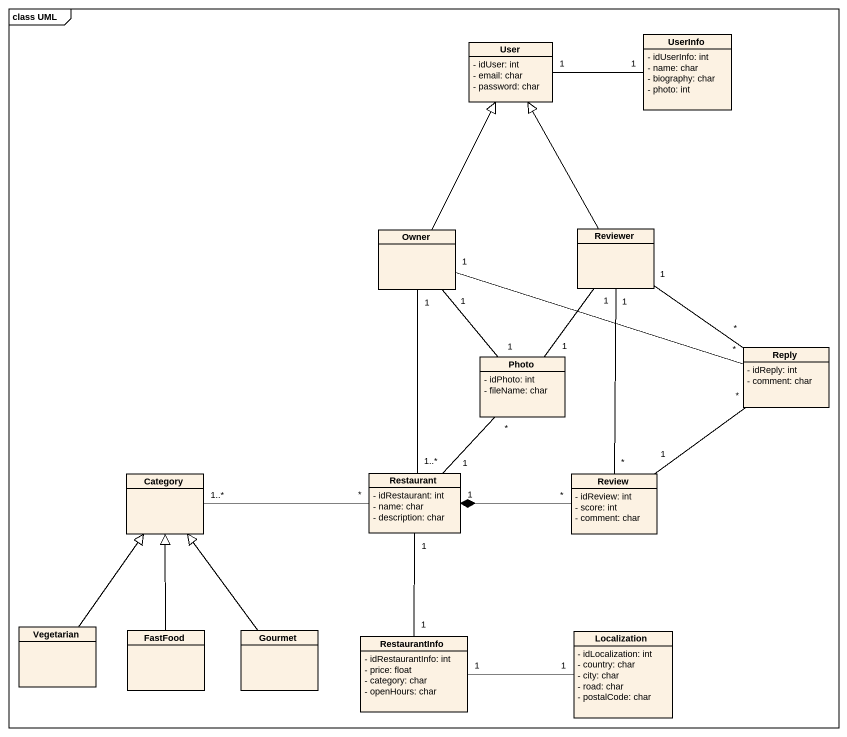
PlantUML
@startuml
mainframe class UML
hide circle
hide empty members
skinparam classAttributeIconSize 0
class User {
  - idUser: int
  - email: char
  - password: char
}
class UserInfo {
  - idUserInfo: int
  - name: char
  - biography: char
  - photo: int
}
class Owner
class Reviewer
class Photo {
  - idPhoto: int
  - fileName: char
}
class Reply {
  - idReply: int
  - comment: char
}
class Category
class Restaurant {
  - idRestaurant: int
  - name: char
  - description: char
}
class Review {
  - idReview: int
  - score: int
  - comment: char
}
class Vegetarian
class FastFood
class Gourmet
class Localization {
  - idLocalization: int
  - country: char
  - city: char
  - road: char
  - postalCode: char
}
class RestaurantInfo {
  - idRestaurantInfo: int
  - price: float
  - category: char
  - openHours: char
}
User "1" -right- "1" UserInfo
Owner -up-|> User
Owner "1" -- "1" Photo
Owner "1" -right- "*" Reply
Reviewer -up-|> User
Reviewer "1" -- "1" Photo
Reviewer "1" -- "*" Reply
Reviewer "1" -- "*" Review
Restaurant "1..*" -up- "1" Owner
Restaurant "1" -up- "*" Photo
Restaurant "*" -left- "1..*" Category
Review "1" -up- "*" Reply
Review "*" -left-* "1" Restaurant
Vegetarian -up-|> Category
FastFood -up-|> Category
Gourmet -up-|> Category
Localization "1" -left- "1" RestaurantInfo
RestaurantInfo "1" -up- "1" Restaurant
@enduml
